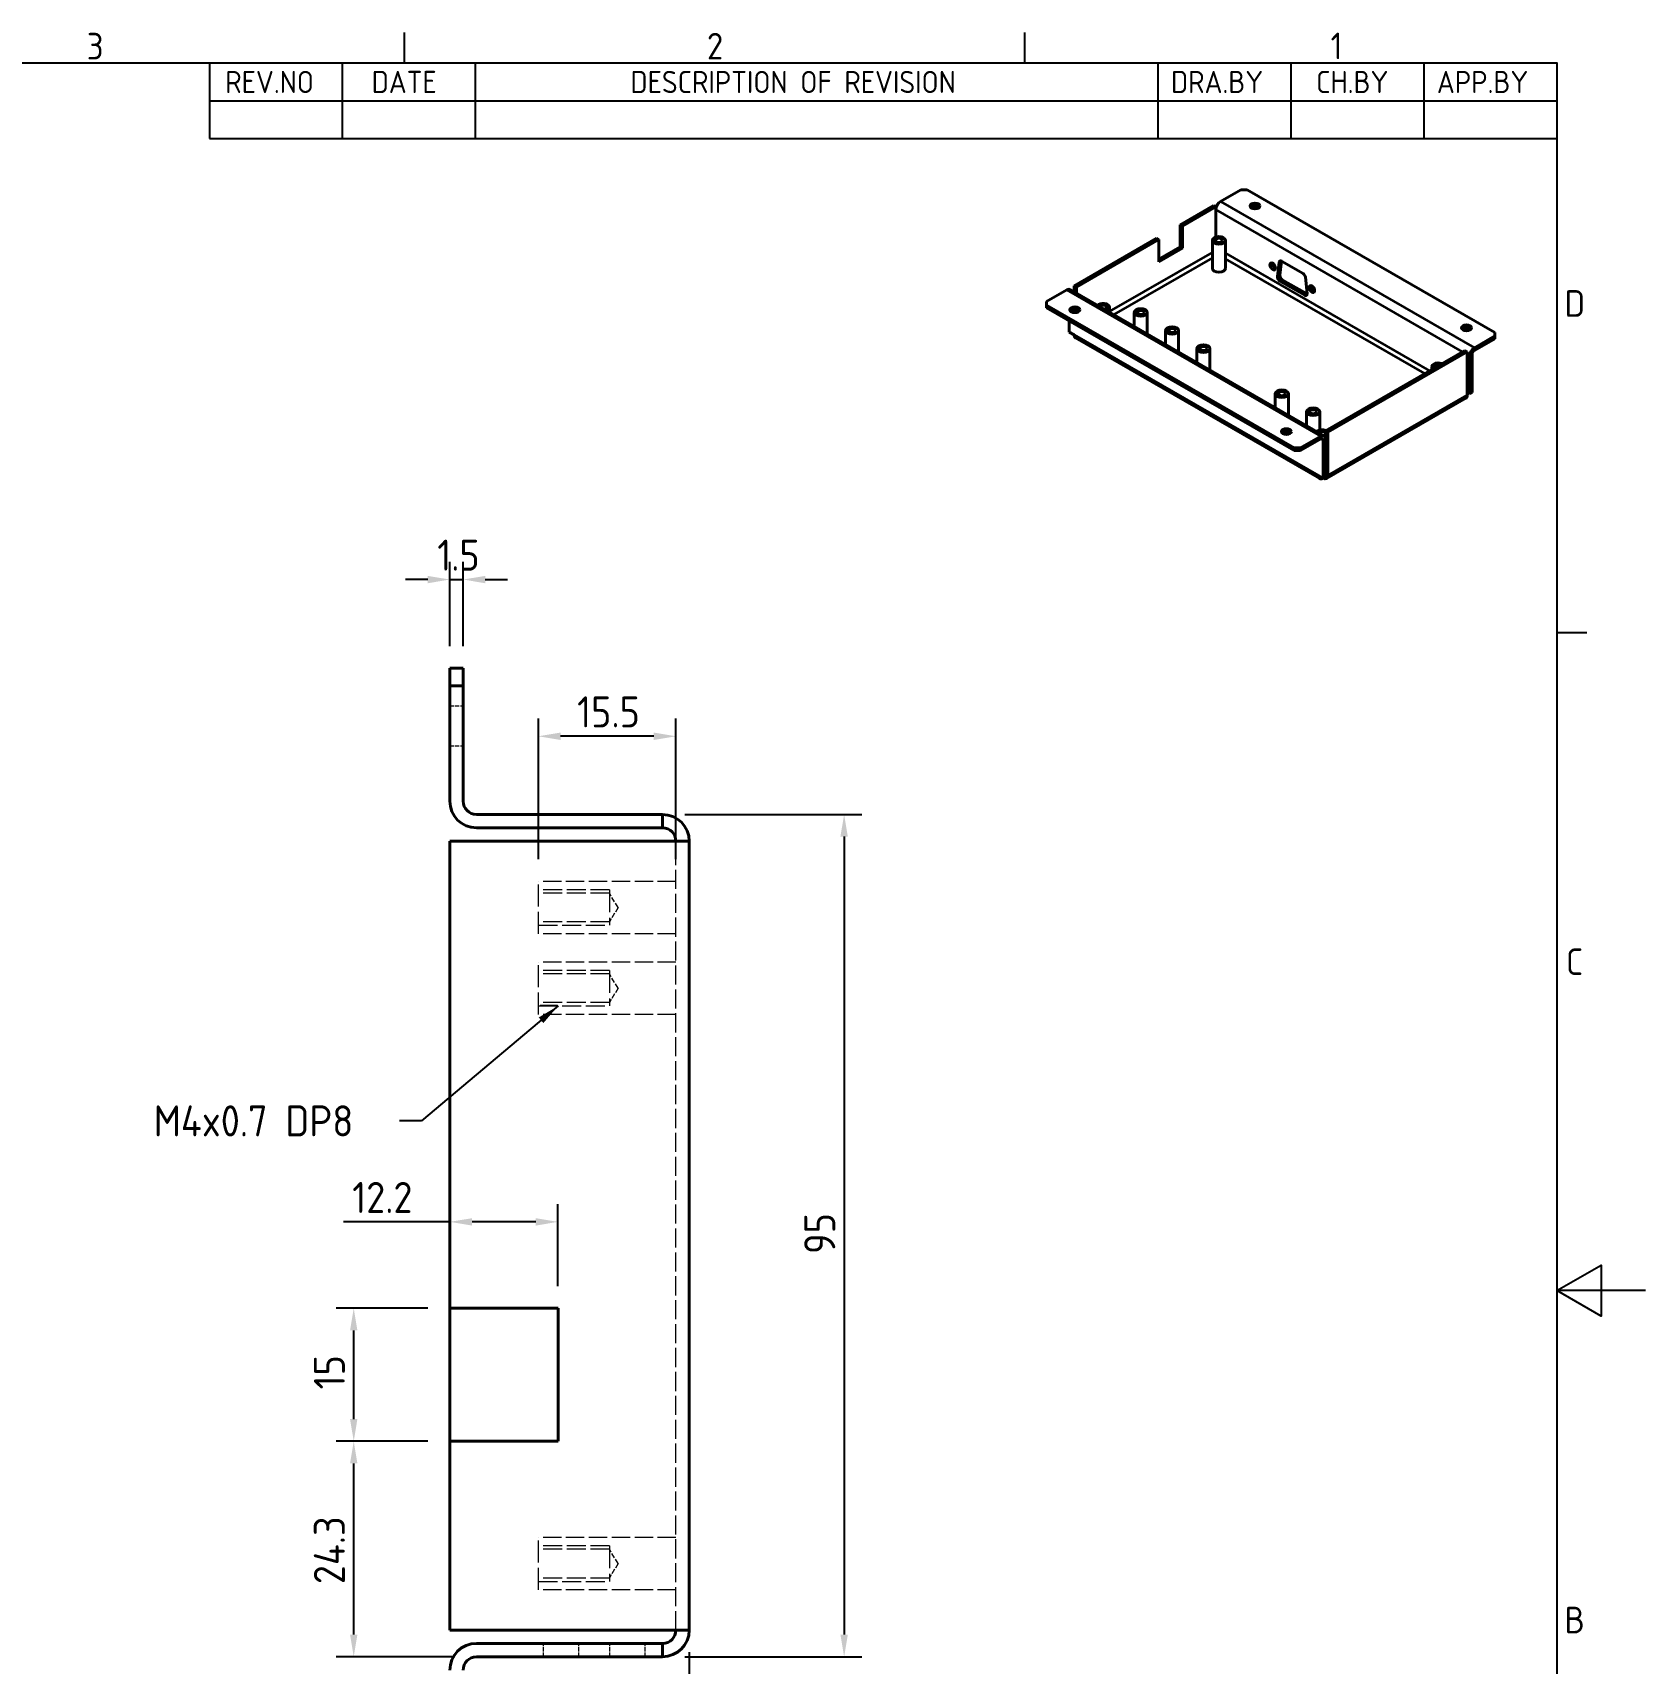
# Model space of a CAD drawing. Header units: millimetres. Extents: x 0 to 420, y 0 to 297.
# Drawn here: x 238.1 to 420, y 106.5 to 290.4 of the extents above; entities that cross this region are included whole.
import ezdxf

# ---------------------------------------------------------------- set-up
doc = ezdxf.new("R2010")
doc.units = ezdxf.units.MM
doc.linetypes.add('DASHED', pattern=[0.2067, 0.1654, -0.0413])
doc.layers.get('0').update_dxf_attribs({"color": 3, "lineweight": 25})
for name, color, linetype, lineweight in [('가려진 것(ISO)', 2, 'DASHED', 18), ('가시적인 것(ISO)', 3, 'Continuous', 40), ('가시적인 좁은 것(ISO)', 3, 'Continuous', 35), ('경계(ISO)', 7, 'Continuous', 25), ('기호(ISO)', 5, 'Continuous', 25), ('치수(ISO)', 2, 'Continuous', 25)]:
    doc.layers.add(name, color=color, linetype=linetype, lineweight=lineweight)
doc.styles.add('ISO Proportiona M2B', font='isocp.shx')
doc.styles.add('문자 텍스트_M2B', font='isocp.shx')
doc.styles.add('치수 텍스트_PSTEK_POSCO', font='isocp.shx')
doc.dimstyles.new('치수_PSTEK_POSCO', dxfattribs={"dimtxt": 3.5, "dimasz": 2.5, "dimexe": 2, "dimexo": 2.5, "dimgap": 1, "dimtad": 1, "dimrnd": 1e-08, "dimdsep": 46, "dimtxsty": '치수 텍스트_PSTEK_POSCO', "dimcen": 0.09, "dimdle": 10, "dimclrd": 7, "dimclre": 7, "dimclrt": 2, "dimadec": 1, "dimazin": 2, "dimtfac": 1, "dimtmove": 0, "dimatfit": 3, "dimfxl": 0, "dimtolj": 1, "dimlwd": -1, "dimlwe": -1, "dimarcsym": 0})
doc.dimstyles.new('치수_PSTEK_POSCO$7', dxfattribs={"dimtxt": 3.5, "dimasz": 2.5, "dimexe": 2, "dimexo": 2.5, "dimgap": 1, "dimtad": 1, "dimrnd": 1e-08, "dimdsep": 46, "dimtxsty": '치수 텍스트_PSTEK_POSCO', "dimcen": 0.09, "dimdle": 10, "dimclrd": 7, "dimclre": 7, "dimclrt": 2, "dimadec": 1, "dimazin": 2, "dimtfac": 1, "dimtmove": 0, "dimatfit": 3, "dimfxl": 0, "dimtolj": 1, "dimlwd": -1, "dimlwe": -1, "dimarcsym": 0})

# ---------------------------------------------------------------- blocks, each defined once
blk = doc.blocks.new('경계 Default Border')
at = {"layer": '경계(ISO)'}
for p, q in [((280, 287), (280, 290.4)), ((350, 287), (350, 290.4)), ((410, 222.75), (413.4, 222.75))]:
    blk.add_line(p, q, dxfattribs=at)
at = {"layer": '경계(ISO)', "flags": 128}
for points in [[(10, 10), (10, 287), (410, 287), (410, 10), (10, 10)], [(420, 148.5), (410, 148.5), (415, 151.39), (415, 145.61), (410, 148.5)]]:
    blk.add_lwpolyline(points, dxfattribs=at)
at = {"layer": '경계(ISO)', "color": 2, "char_height": 3, "attachment_point": 7, "style": '문자 텍스트_M2B'}
for s, insert in [('3', (244.17, 287.37)), ('2', (314.13, 287.37)), ('1', (384.49, 287.4)), ('D', (410.88, 258.35)), ('C', (411.04, 184.1)), ('B', (410.88, 109.85))]:
    blk.add_mtext(s, dxfattribs=dict(at, insert=insert))
blk = doc.blocks.new('리비전 내역')
at = {"layer": '기호(ISO)'}
for p, q in [((258, 287), (410, 287)), ((258, 287), (258, 282.72)), ((273, 287), (273, 282.72)), ((288, 287), (288, 282.72)), ((365, 287), (365, 282.72)), ((380, 287), (380, 282.72)), ((395, 287), (395, 282.72)), ((410, 287), (410, 282.72)), ((258, 282.72), (410, 282.72)), ((258, 282.72), (258, 278.44)), ((273, 282.72), (273, 278.44)), ((288, 282.72), (288, 278.44)), ((365, 282.72), (365, 278.44)), ((380, 282.72), (380, 278.44)), ((395, 282.72), (395, 278.44)), ((410, 282.72), (410, 278.44)), ((258, 278.44), (410, 278.44))]:
    blk.add_line(p, q, dxfattribs=at)
at = {"layer": '기호(ISO)', "color": 2, "char_height": 2.5, "attachment_point": 7, "style": 'ISO Proportiona M2B'}
for s, insert in [('REV.NO', (259.79, 283.58)), ('DATE', (276.31, 283.58)), ('DESCRIPTION OF REVISION', (305.51, 283.58)), ('DRA.BY', (366.48, 283.58)), ('CH.BY', (382.86, 283.58)), ('APP.BY', (396.48, 283.58))]:
    blk.add_mtext(s, dxfattribs=dict(at, insert=insert))
blk = doc.blocks.new('*D30')
at = {"layer": 'Defpoints', "color": 0, "transparency": 16777216}
for p in [(312.13, 110.21), (285.13, 90.71), (312.13, 82.54)]:
    blk.add_point(p, dxfattribs=at)
at = {"layer": '치수(ISO)', "color": 7, "transparency": 16777216}
for p, q in [((312.13, 107.71), (312.13, 80.54)), ((285.13, 88.21), (285.13, 80.54)), ((287.63, 82.54), (309.63, 82.54))]:
    blk.add_line(p, q, dxfattribs=at)
for points in [[(287.63, 82.96), (287.63, 82.13), (285.13, 82.54)], [(309.63, 82.96), (309.63, 82.13), (312.13, 82.54)]]:
    blk.add_solid(points, dxfattribs=at)
at = {"layer": '치수(ISO)', "color": 2, "transparency": 16777216, "insert": (296.66, 85.29), "char_height": 3.5, "attachment_point": 4, "style": '치수 텍스트_PSTEK_POSCO'}
blk.add_mtext('\\A1;27', dxfattribs=at)
blk = doc.blocks.new('*D31')
at = {"layer": 'Defpoints', "color": 0, "transparency": 16777216}
for p in [(274.29, 131.51), (285.13, 131.51), (288.13, 107.21)]:
    blk.add_point(p, dxfattribs=at)
at = {"layer": '치수(ISO)', "color": 7, "transparency": 16777216}
for p, q in [((282.63, 131.51), (272.29, 131.51)), ((274.29, 109.71), (274.29, 129.01)), ((285.63, 107.21), (272.29, 107.21))]:
    blk.add_line(p, q, dxfattribs=at)
for points in [[(273.87, 129.01), (274.7, 129.01), (274.29, 131.51)], [(273.87, 109.71), (274.7, 109.71), (274.29, 107.21)]]:
    blk.add_solid(points, dxfattribs=at)
at = {"layer": '치수(ISO)', "color": 2, "transparency": 16777216, "insert": (271.54, 115.39), "char_height": 3.5, "attachment_point": 4, "rotation": 90, "style": '치수 텍스트_PSTEK_POSCO'}
blk.add_mtext('\\A1;24.3', dxfattribs=at)
blk = doc.blocks.new('*D32')
at = {"layer": 'Defpoints', "color": 0, "transparency": 16777216}
for p in [(274.29, 146.51), (285.13, 146.51), (285.13, 131.51)]:
    blk.add_point(p, dxfattribs=at)
at = {"layer": '치수(ISO)', "color": 7, "transparency": 16777216}
for p, q in [((282.63, 146.51), (272.29, 146.51)), ((274.29, 134.01), (274.29, 144.01)), ((282.63, 131.51), (272.29, 131.51))]:
    blk.add_line(p, q, dxfattribs=at)
for points in [[(273.87, 144.01), (274.7, 144.01), (274.29, 146.51)], [(273.87, 134.01), (274.7, 134.01), (274.29, 131.51)]]:
    blk.add_solid(points, dxfattribs=at)
at = {"layer": '치수(ISO)', "color": 2, "transparency": 16777216, "insert": (271.54, 137.36), "char_height": 3.5, "attachment_point": 4, "rotation": 90, "style": '치수 텍스트_PSTEK_POSCO'}
blk.add_mtext('\\A1;15', dxfattribs=at)
blk = doc.blocks.new('*D33')
at = {"layer": 'Defpoints', "color": 0, "transparency": 16777216}
for p in [(285.13, 155.36), (297.33, 156.26), (297.33, 146.51)]:
    blk.add_point(p, dxfattribs=at)
at = {"layer": '치수(ISO)', "color": 7, "transparency": 16777216}
for p, q in [((297.33, 149.01), (297.33, 158.26)), ((285.13, 156.26), (273.12, 156.26)), ((294.83, 156.26), (287.63, 156.26))]:
    blk.add_line(p, q, dxfattribs=at)
for points in [[(287.63, 156.67), (287.63, 155.84), (285.13, 156.26)], [(294.83, 156.67), (294.83, 155.84), (297.33, 156.26)]]:
    blk.add_solid(points, dxfattribs=at)
at = {"layer": '치수(ISO)', "color": 2, "transparency": 16777216, "insert": (274.12, 159.01), "char_height": 3.5, "attachment_point": 4, "style": '치수 텍스트_PSTEK_POSCO'}
blk.add_mtext('\\A1;12.2', dxfattribs=at)
blk = doc.blocks.new('*D41')
at = {"layer": 'Defpoints', "color": 0, "transparency": 16777216}
for p in [(295.13, 211.03), (295.13, 194.66), (310.63, 194.66)]:
    blk.add_point(p, dxfattribs=at)
at = {"layer": '치수(ISO)', "color": 7, "transparency": 16777216}
for p, q in [((295.13, 197.16), (295.13, 213.03)), ((310.63, 197.16), (310.63, 213.03)), ((308.13, 211.03), (297.63, 211.03))]:
    blk.add_line(p, q, dxfattribs=at)
for points in [[(297.63, 211.45), (297.63, 210.61), (295.13, 211.03)], [(308.13, 211.45), (308.13, 210.61), (310.63, 211.03)]]:
    blk.add_solid(points, dxfattribs=at)
at = {"layer": '치수(ISO)', "color": 2, "transparency": 16777216, "insert": (299.49, 213.78), "char_height": 3.5, "attachment_point": 4, "style": '치수 텍스트_PSTEK_POSCO'}
blk.add_mtext('\\A1;15.5', dxfattribs=at)
blk = doc.blocks.new('*D42')
at = {"layer": 'Defpoints', "color": 0, "transparency": 16777216}
for p in [(309.13, 202.21), (309.13, 107.21), (329.61, 107.21)]:
    blk.add_point(p, dxfattribs=at)
at = {"layer": '치수(ISO)', "color": 7, "transparency": 16777216}
for p, q in [((311.63, 202.21), (331.61, 202.21)), ((329.61, 199.71), (329.61, 109.71)), ((311.63, 107.21), (331.61, 107.21))]:
    blk.add_line(p, q, dxfattribs=at)
for points in [[(329.19, 199.71), (330.03, 199.71), (329.61, 202.21)], [(329.19, 109.71), (330.03, 109.71), (329.61, 107.21)]]:
    blk.add_solid(points, dxfattribs=at)
at = {"layer": '치수(ISO)', "color": 2, "transparency": 16777216, "insert": (326.86, 152.64), "char_height": 3.5, "attachment_point": 4, "rotation": 90, "style": '치수 텍스트_PSTEK_POSCO'}
blk.add_mtext('\\A1;95', dxfattribs=at)
blk = doc.blocks.new('*D45')
at = {"layer": 'Defpoints', "color": 0, "transparency": 16777216}
for p in [(286.63, 228.71), (285.13, 218.71), (286.63, 218.71)]:
    blk.add_point(p, dxfattribs=at)
at = {"layer": '치수(ISO)', "color": 7, "transparency": 16777216}
for p, q in [((285.13, 221.21), (285.13, 230.71)), ((286.63, 221.21), (286.63, 230.71)), ((282.63, 228.71), (280.13, 228.71)), ((285.13, 228.71), (286.63, 228.71)), ((289.13, 228.71), (291.63, 228.71))]:
    blk.add_line(p, q, dxfattribs=at)
for points in [[(282.63, 229.12), (282.63, 228.29), (285.13, 228.71)], [(289.13, 229.12), (289.13, 228.29), (286.63, 228.71)]]:
    blk.add_solid(points, dxfattribs=at)
at = {"layer": '치수(ISO)', "color": 2, "transparency": 16777216, "insert": (283.71, 231.46), "char_height": 3.5, "attachment_point": 4, "style": '치수 텍스트_PSTEK_POSCO'}
blk.add_mtext('\\A1;1.5', dxfattribs=at)

msp = doc.modelspace()

# ---------------------------------------------------------------- linework, layer by layer
at = {"layer": '가려진 것(ISO)', "ltscale": 2.856945}
for p, q in [((285.133, 214.457), (286.633, 214.457)), ((285.133, 209.957), (286.633, 209.957)), ((295.683, 107.207), (295.683, 108.707)), ((299.683, 107.207), (299.683, 108.707)), ((303.183, 107.207), (303.183, 108.707)), ((307.183, 107.207), (307.183, 108.707))]:
    msp.add_line(p, q, dxfattribs=at)
at = {"layer": '가려진 것(ISO)', "ltscale": 13.047749}
msp.add_line((310.633, 110.207), (310.633, 199.207), dxfattribs=at)
at = {"layer": '가려진 것(ISO)', "ltscale": 14.94549}
for p, q in [((295.133, 188.757), (295.133, 194.657)), ((295.133, 179.657), (295.133, 185.557)), ((295.133, 114.757), (295.133, 120.657))]:
    msp.add_line(p, q, dxfattribs=at)
at = {"layer": '가려진 것(ISO)', "ltscale": 12.497984}
for p, q in [((310.633, 194.657), (295.133, 194.657)), ((310.633, 188.757), (295.133, 188.757)), ((310.633, 185.557), (295.133, 185.557)), ((310.633, 179.657), (295.133, 179.657)), ((310.633, 120.657), (295.133, 120.657)), ((310.633, 114.757), (295.133, 114.757))]:
    msp.add_line(p, q, dxfattribs=at)
at = {"layer": '가려진 것(ISO)', "ltscale": 12.901145}
for p, q in [((303.133, 193.707), (295.133, 193.707)), ((303.133, 193.328), (295.133, 193.328)), ((303.133, 190.086), (295.133, 190.086)), ((295.133, 189.707), (303.133, 189.707)), ((303.133, 184.607), (295.133, 184.607)), ((303.133, 184.228), (295.133, 184.228)), ((303.133, 180.986), (295.133, 180.986)), ((295.133, 180.607), (303.133, 180.607)), ((303.133, 119.707), (295.133, 119.707)), ((303.133, 119.328), (295.133, 119.328)), ((303.133, 116.086), (295.133, 116.086)), ((295.133, 115.707), (303.133, 115.707))]:
    msp.add_line(p, q, dxfattribs=at)
at = {"layer": '가려진 것(ISO)', "ltscale": 15.198803}
for p, q in [((303.133, 193.707), (303.133, 189.707)), ((303.133, 184.607), (303.133, 180.607)), ((303.133, 119.707), (303.133, 115.707))]:
    msp.add_line(p, q, dxfattribs=at)
at = {"layer": '가려진 것(ISO)', "ltscale": 3.601896}
for p, q in [((304.107, 191.707), (303.133, 193.328)), ((304.107, 191.707), (303.133, 190.086)), ((304.107, 182.607), (303.133, 184.228)), ((304.107, 182.607), (303.133, 180.986)), ((304.107, 117.707), (303.133, 119.328)), ((304.107, 117.707), (303.133, 116.086))]:
    msp.add_line(p, q, dxfattribs=at)
at = {"layer": '가시적인 것(ISO)'}
for p, q in [((372.071, 271.353), (374.369, 272.676)), ((374.369, 272.676), (375.076, 272.676)), ((375.076, 272.676), (403.007, 256.592)), ((371.276, 270.894), (367.51, 268.726)), ((371.541, 270.742), (367.775, 268.573)), ((371.541, 270.742), (371.276, 270.894)), ((371.541, 270.742), (371.541, 267.34)), ((367.51, 268.726), (367.775, 268.573)), ((367.51, 266.233), (367.51, 268.726)), ((367.775, 268.573), (367.775, 266.08)), ((364.859, 267.199), (355.543, 261.834)), ((365.124, 267.046), (355.808, 261.682)), ((365.124, 267.046), (364.859, 267.199)), ((365.124, 264.553), (365.124, 267.046)), ((371.157, 263.799), (371.157, 266.967)), ((372.632, 263.799), (372.632, 266.967)), ((365.124, 264.858), (367.51, 266.233)), ((367.775, 266.08), (365.124, 264.553)), ((367.51, 266.233), (367.775, 266.08)), ((378.507, 262.873), (378.69, 264.505)), ((378.951, 264.624), (378.772, 263.025)), ((378.953, 264.623), (381.382, 263.224)), ((352.449, 260.053), (354.747, 261.376)), ((355.121, 261.413), (383.759, 244.922)), ((355.543, 261.834), (355.543, 261.17)), ((355.808, 261.682), (355.543, 261.834)), ((355.808, 261.682), (355.808, 261.018)), ((381.565, 260.768), (378.77, 262.377)), ((379.035, 262.53), (381.83, 260.92)), ((381.645, 262.802), (381.828, 260.96)), ((352.449, 259.646), (352.449, 260.053)), ((352.449, 259.339), (352.449, 259.646)), ((380.38, 243.561), (352.449, 259.646)), ((359.55, 258.862), (359.55, 259.434)), ((380.38, 243.255), (352.449, 259.339)), ((355.012, 256.624), (355.012, 257.863)), ((362.336, 257.259), (362.336, 258.834)), ((363.811, 256.409), (363.811, 258.834)), ((355.012, 256.624), (355.543, 256.318)), ((383.276, 240.093), (355.699, 255.974)), ((365.871, 255.223), (365.871, 256.798)), ((367.346, 254.373), (367.346, 256.798)), ((403.007, 256.185), (400.709, 254.861)), ((403.007, 255.878), (400.709, 254.555)), ((403.007, 256.592), (403.007, 256.185)), ((403.007, 256.185), (403.007, 255.878)), ((369.407, 253.187), (369.407, 254.762)), ((370.882, 252.337), (370.882, 254.762)), ((383.915, 245.496), (399.648, 254.556)), ((384.18, 245.343), (399.913, 254.403)), ((399.648, 254.556), (399.913, 254.403)), ((399.913, 254.403), (399.913, 249.498)), ((400.179, 253.943), (400.179, 249.65)), ((400.444, 249.803), (400.444, 254.095)), ((395.906, 252.4), (395.906, 252.715)), ((378.246, 248.097), (378.246, 249.672)), ((379.721, 247.247), (379.721, 249.672)), ((399.757, 249.153), (384.024, 240.093)), ((399.913, 249.803), (400.179, 249.65)), ((400.179, 249.65), (400.444, 249.803)), ((381.781, 246.061), (381.781, 247.636)), ((383.256, 245.569), (383.256, 247.636)), ((383.385, 244.885), (381.087, 243.561)), ((383.915, 245.496), (383.915, 244.577)), ((383.915, 245.496), (384.18, 245.343)), ((384.18, 240.438), (384.18, 245.343)), ((381.087, 243.561), (380.38, 243.561)), ((380.38, 243.561), (380.38, 243.255)), ((380.38, 243.255), (381.087, 243.255)), ((381.087, 243.255), (383.385, 244.578)), ((381.087, 243.255), (381.087, 243.561)), ((383.65, 244.424), (383.65, 240.132)), ((383.915, 244.577), (383.915, 240.285)), ((383.12, 240.438), (383.65, 240.132)), ((383.65, 240.132), (383.915, 240.285)), ((383.65, 240.132), (383.65, 240.13)), ((285.133, 218.707), (285.133, 216.707)), ((286.633, 218.707), (285.133, 218.707)), ((286.633, 216.707), (286.633, 218.707)), ((285.133, 216.707), (286.633, 216.707)), ((285.133, 216.707), (285.133, 203.707)), ((286.633, 216.707), (286.633, 203.707)), ((309.133, 202.207), (288.133, 202.207)), ((288.133, 200.707), (309.133, 200.707)), ((309.133, 200.707), (309.133, 202.207)), ((285.133, 199.207), (309.133, 199.207)), ((285.133, 146.507), (285.133, 199.207)), ((312.133, 199.207), (309.133, 199.207)), ((312.133, 199.207), (312.133, 110.207)), ((285.133, 146.507), (297.333, 146.507)), ((285.133, 146.507), (285.133, 131.507)), ((297.333, 146.507), (297.333, 131.507)), ((297.333, 131.507), (285.133, 131.507)), ((285.133, 110.207), (285.133, 131.507)), ((309.133, 110.207), (285.133, 110.207)), ((288.133, 108.707), (309.133, 108.707)), ((309.133, 110.207), (312.133, 110.207)), ((309.133, 107.207), (309.133, 108.707)), ((288.133, 107.207), (309.133, 107.207))]:
    msp.add_line(p, q, dxfattribs=at)
for centre, radius, start, end in [((288.133, 203.707), 3, 180, 270), ((288.133, 203.707), 1.5, 180, 270), ((309.133, 199.207), 3, 0, 90), ((309.133, 199.207), 1.5, 0, 90), ((288.133, 105.707), 3, 90, 180), ((309.133, 110.207), 1.5, 270, 0), ((309.133, 110.207), 3, 270, 0), ((288.133, 105.707), 1.5, 90, 180)]:
    msp.add_arc(centre, radius, start, end, dxfattribs=at)
for centre, major_axis, ratio, start_param, end_param in [((372.071, 270.739), (0.374, 0.65), 0.5780931, 0.7834645, 2.3542608), ((375.96, 270.537), (-0.562, 0), 0.5758617, 3.6345477, 5.7902303), ((371.894, 263.799), (0.738, 0), 0.5758617, 3.1415927, 6.2831853), ((378.223, 264.173), (0.218, -0.379), 0.5780931, 3.7912617, 5.6335163), ((378.953, 264.316), (-0.187, 0.325), 0.5780931, 5.4997209, 6.9493742), ((381.382, 262.917), (0.187, -0.325), 0.5780931, 0.9084749, 2.3581282), ((354.747, 260.763), (0.374, 0.65), 0.5780931, 0, 0.7834645), ((378.77, 262.684), (-0.187, 0.325), 0.5780931, 0.6661889, 2.3581282), ((379.035, 262.837), (0.187, -0.325), 0.5780931, 3.8077815, 5.4997209), ((382.642, 261.628), (0.218, -0.379), 0.5780931, 3.7912617, 5.6335163), ((358.813, 259.434), (0.737, 0), 0.5758617, 5.2505272, 8.8866397), ((358.813, 259.434), (-0.405, 0), 0.5758617, 1.8945641, 5.9594175), ((381.565, 261.074), (0.187, -0.325), 0.5780931, 5.4997209, 7.1916602), ((355.631, 258.83), (-0.562, 0), 0.5758617, 3.6345477, 5.7902303), ((356.073, 256.624), (-0.374, -0.65), 0.5780931, 5.4958534, 6.2831853), ((399.825, 256.794), (-0.563, 0), 0.5758617, 3.6345477, 5.7902303), ((400.709, 254.248), (-0.374, -0.65), 0.5780931, 3.9250571, 5.4958534), ((400.709, 254.248), (-0.187, -0.325), 0.5780931, 3.9250571, 5.4958534), ((396.643, 252.715), (-0.737, 0), 0.5758617, 4.1106484, 6.8849259), ((396.643, 252.715), (-0.405, 0), 0.5758617, 4.2657913, 6.7297829), ((399.383, 249.803), (0.374, -0.65), 0.5780931, 0, 0.7873319), ((379.496, 245.087), (-0.562, 0), 0.5758617, 3.6345477, 5.7902303), ((383.562, 245.182), (0.737, 0), 0.5758617, 0.9690557, 2.6034544), ((383.562, 245.182), (-0.405, 0), 0.5758617, 3.6522308, 5.9594175), ((383.385, 244.272), (0.374, 0.65), 0.5780931, 5.4958534, 7.0666498), ((383.562, 245.182), (-0.405, 0), 0.5758617, 1.8945641, 2.6309545), ((383.562, 245.182), (-0.737, 0), 0.5758617, 2.0035673, 2.0707609), ((383.385, 244.272), (0.187, 0.325), 0.5780931, 5.4958534, 7.0666498), ((383.65, 240.743), (-0.374, -0.65), 0.5780931, 5.4958534, 7.0666498), ((383.65, 240.743), (0.374, -0.65), 0.5780931, 5.4997209, 7.0705172)]:
    msp.add_ellipse(centre, major_axis=major_axis, ratio=ratio, start_param=start_param, end_param=end_param, dxfattribs=at)
for centre, major_axis, ratio in [((375.96, 270.844), (0.563, 0), 0.5758617), ((371.894, 266.967), (0.738, 0), 0.5758617), ((371.894, 266.967), (0.405, 0), 0.5758617), ((377.958, 264.02), (0.218, -0.379), 0.5780931), ((382.377, 261.475), (0.218, -0.379), 0.5780931), ((355.631, 259.137), (0.563, 0), 0.5758617), ((363.073, 258.834), (0.738, 0), 0.5758617), ((363.073, 258.834), (0.405, 0), 0.5758617), ((366.609, 256.798), (0.738, 0), 0.5758617), ((366.609, 256.798), (0.405, 0), 0.5758617), ((399.825, 257.101), (0.563, 0), 0.5758617), ((370.144, 254.762), (0.738, 0), 0.5758617), ((370.144, 254.762), (0.405, 0), 0.5758617), ((378.983, 249.672), (0.738, 0), 0.5758617), ((378.983, 249.672), (0.405, 0), 0.5758617), ((382.519, 247.636), (0.738, 0), 0.5758617), ((382.519, 247.636), (0.405, 0), 0.5758617), ((379.496, 245.394), (0.563, 0), 0.5758617)]:
    msp.add_ellipse(centre, major_axis=major_axis, ratio=ratio, dxfattribs=at)
at = {"layer": '가시적인 좁은 것(ISO)'}
for p, q in [((399.381, 254.402), (371.541, 270.434)), ((372.071, 271.353), (400.709, 254.861)), ((359.55, 258.932), (371.157, 265.615)), ((371.157, 265.003), (360.022, 258.591)), ((372.632, 265.514), (395.654, 252.256)), ((395.123, 251.95), (372.632, 264.902)), ((378.922, 264.638), (378.69, 264.505)), ((383.385, 244.885), (354.747, 261.376)), ((378.772, 263.025), (378.507, 262.873)), ((379.035, 262.53), (378.77, 262.377)), ((381.83, 260.92), (381.565, 260.768)), ((355.543, 256.318), (383.12, 240.438)), ((400.179, 253.943), (399.913, 254.095)), ((400.444, 254.095), (400.179, 253.943)), ((400.709, 254.861), (400.709, 254.555)), ((384.18, 240.438), (399.913, 249.498)), ((383.385, 244.578), (383.385, 244.885)), ((383.65, 244.424), (383.384, 244.578)), ((383.915, 244.577), (383.65, 244.424)), ((383.915, 240.59), (384.18, 240.438))]:
    msp.add_line(p, q, dxfattribs=at)
at = {"layer": '기호(ISO)', "color": 7}
msp.add_line((297.293, 180.607), (295.332, 180.607), dxfattribs=at)

# ---------------------------------------------------------------- block references
msp.add_blockref('경계 Default Border', (0, 0))
at = {"layer": '기호(ISO)'}
msp.add_blockref('리비전 내역', (0, 0), dxfattribs=at)

# ---------------------------------------------------------------- texts
at = {"layer": '기호(ISO)', "color": 2, "insert": (251.72, 167.648), "char_height": 3.5, "width": 26.71685, "attachment_point": 4, "line_spacing_factor": 0.6125, "style": '치수 텍스트_PSTEK_POSCO'}
msp.add_mtext('{M4x0.7 DP8}', dxfattribs=at)

# ---------------------------------------------------------------- dimensions: what is measured, and where the dimension line sits
at = {"layer": '치수(ISO)', "color": 7}
for base, p1, p2, angle, override, picture, middle in [((286.633, 228.707), (285.133, 218.707), (286.633, 218.707), 180, {"dimdec": 2, "dimtp": 0, "dimtm": 0, "dimtdec": 2, "dimtofl": 1, "dimatfit": 1}, '*D45', (285.883, 228.707)), ((295.133, 211.032), (310.633, 194.657), (295.133, 194.657), 180, {"dimdec": 2, "dimtp": 0, "dimtm": 0, "dimtdec": 2, "dimtofl": 0, "dimatfit": 1}, '*D41', (302.883, 211.032)), ((329.61, 107.207), (309.133, 202.207), (309.133, 107.207), 90, {"dimdec": 2, "dimtp": 0, "dimtm": 0, "dimtdec": 2, "dimtofl": 0, "dimatfit": 1}, '*D42', (329.61, 154.707)), ((297.333, 156.257), (285.133, 155.365), (297.333, 146.507), 180, {"dimdec": 2, "dimse1": 1, "dimtp": 0, "dimtm": 0, "dimtdec": 2, "dimtofl": 0, "dimatfit": 2}, '*D33', (277.549, 156.257)), ((274.288, 146.507), (285.133, 131.507), (285.133, 146.507), 90, {"dimdec": 2, "dimtp": 0, "dimtm": 0, "dimtdec": 2, "dimtofl": 0, "dimatfit": 1}, '*D32', (274.288, 139.007)), ((274.288, 131.507), (288.133, 107.207), (285.133, 131.507), 90, {"dimdec": 2, "dimtp": 0, "dimtm": 0, "dimtdec": 2, "dimtofl": 0, "dimatfit": 1}, '*D31', (274.288, 119.357)), ((312.133, 82.544), (285.133, 90.707), (312.133, 110.207), 180, {"dimdec": 2, "dimtp": 0, "dimtm": 0, "dimtdec": 2, "dimtofl": 0, "dimatfit": 1}, '*D30', (298.633, 82.544))]:
    dim = msp.add_linear_dim(base=base, p1=p1, p2=p2, angle=angle, dimstyle='치수_PSTEK_POSCO', override=override, dxfattribs=at)
    dim.commit()
    dim.dimension.update_dxf_attribs({"geometry": picture, "text_midpoint": middle, "dimtype": 160})

# ---------------------------------------------------------------- leaders
at = {"layer": '기호(ISO)', "color": 7, "annotation_type": 0, "has_hookline": 1, "hookline_direction": 1, "text_width": 22.75}
msp.add_leader([(297.332, 180.607), (281.937, 167.648), (279.437, 167.648)], dimstyle='치수_PSTEK_POSCO$7', override={"dimtad": 0}, dxfattribs=at)

doc.saveas('drawing.dxf')
